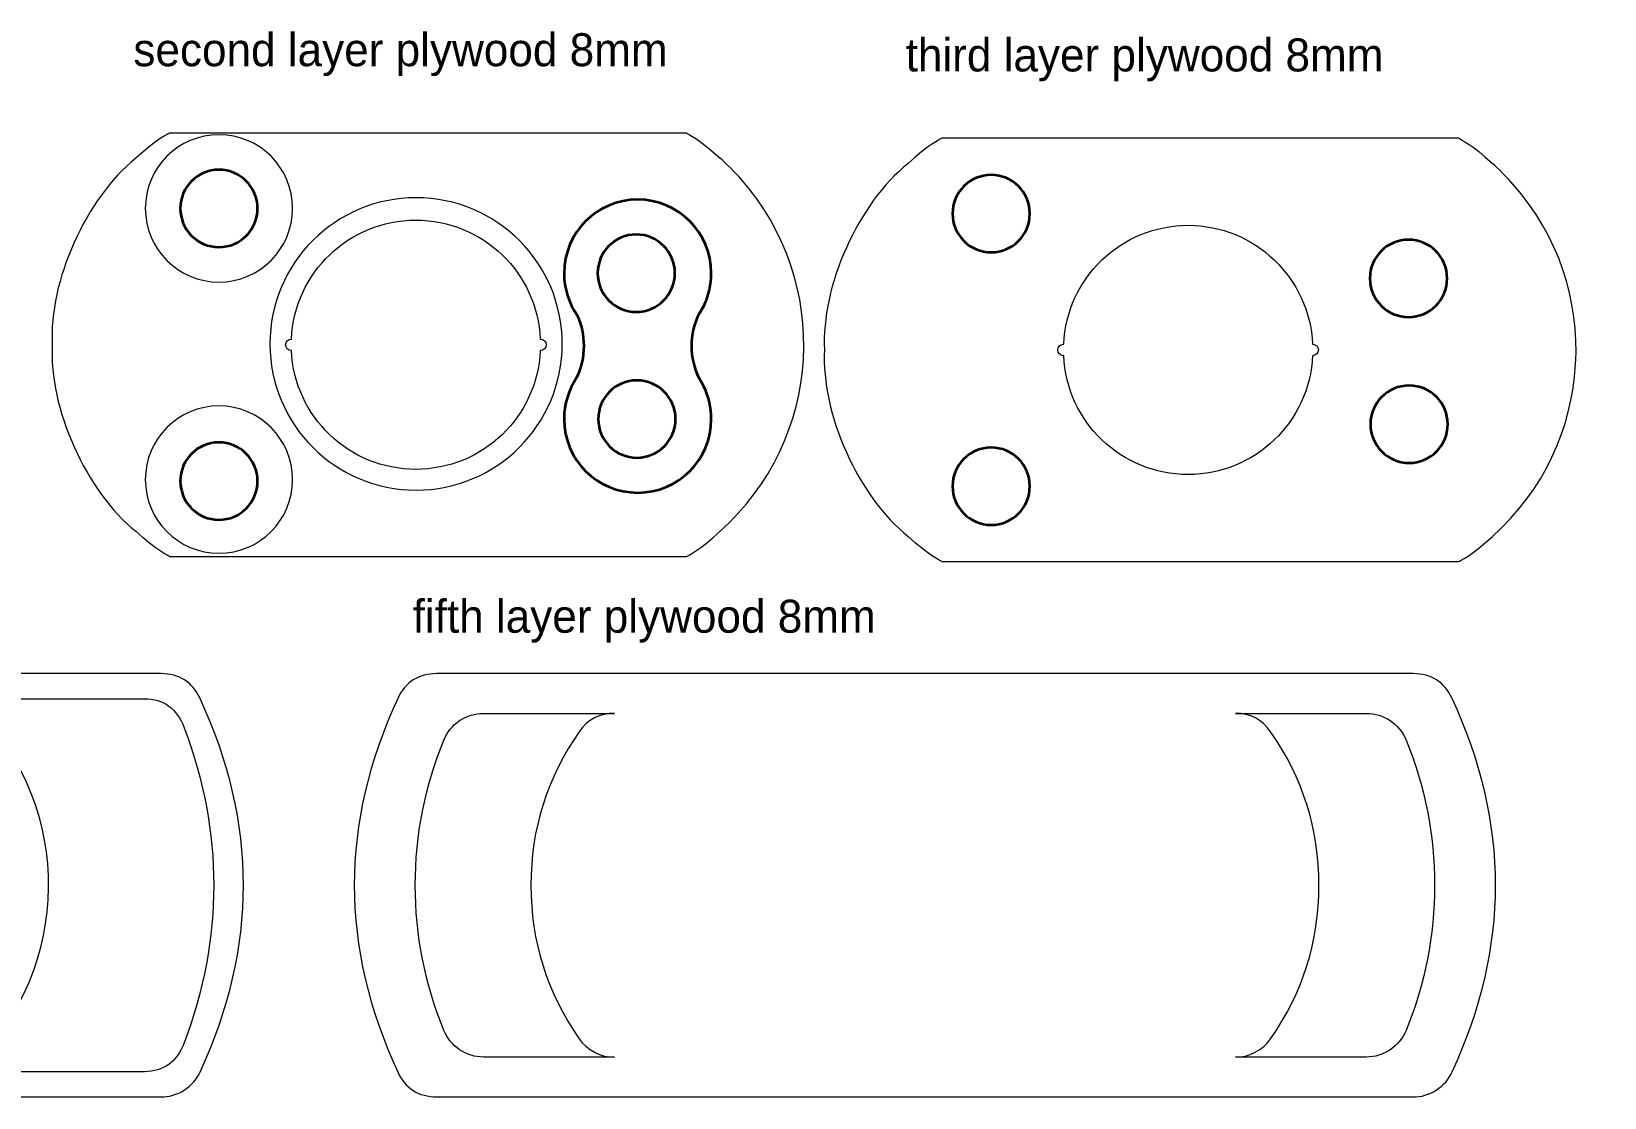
# Model space of a CAD drawing. Header units: inches. Extents: x -377 to 507, y -117 to 625.
# Drawn here: x -42 to 507, y 253 to 625 of the extents above; entities that cross this region are included whole.
import ezdxf

# ---------------------------------------------------------------- set-up
doc = ezdxf.new("R2010")
doc.units = ezdxf.units.IN
doc.header["$MEASUREMENT"] = 0
doc.layers.add('CUT', color=7, linetype='Continuous')
doc.layers.add('ENGRAVE', color=7, linetype='Continuous')

# ---------------------------------------------------------------- blocks, each defined once
blk = doc.blocks.new('block 4')
at = {"layer": 'CUT', "color": 7, "lineweight": 9}
blk.add_lwpolyline([(-76.98, 400.81), (-257.56, 400.81)], dxfattribs=at)
blk = doc.blocks.new('block 3')
at = {"layer": 'CUT'}
blk.add_blockref('block 4', (0, 0), dxfattribs=at)
blk = doc.blocks.new('block 6')
at = {"layer": 'CUT', "color": 7, "lineweight": 9}
blk.add_open_spline([(16.83, 261.74), (37.07, 305.21), (37.07, 348.68), (16.83, 392.14), (16.83, 392.14), (16.83, 392.14), (16.83, 392.14), (16.83, 392.14), (16.83, 392.14), (16.83, 392.14), (16.83, 392.14), (16.83, 392.14), (16.83, 392.14), (14.13, 397.92), (9.6, 400.81), (3.23, 400.81)], degree=3, knots=[0, 0, 0, 0, 1, 1, 1, 2, 2, 2, 3, 3, 3, 4, 4, 4, 5, 5, 5, 5], dxfattribs=at)
blk = doc.blocks.new('block 5')
at = {"layer": 'CUT'}
blk.add_blockref('block 6', (0, 0), dxfattribs=at)
blk = doc.blocks.new('block 8')
at = {"layer": 'CUT', "color": 7, "lineweight": 9}
blk.add_open_spline([(3.23, 253.08), (8.69, 252.84), (14.74, 256.7), (16.83, 261.74)], degree=3, dxfattribs=at)
blk = doc.blocks.new('block 7')
at = {"layer": 'CUT'}
blk.add_blockref('block 8', (0, 0), dxfattribs=at)
blk = doc.blocks.new('block 10')
at = {"layer": 'CUT', "color": 7, "lineweight": 9}
blk.add_lwpolyline([(-65.26, 392.03), (-23.68, 392.03)], dxfattribs=at)
blk = doc.blocks.new('block 9')
at = {"layer": 'CUT'}
blk.add_blockref('block 10', (0, 0), dxfattribs=at)
blk = doc.blocks.new('block 12')
at = {"layer": 'CUT', "color": 7, "lineweight": 9}
blk.add_lwpolyline([(-23.68, 392.03), (-2.61, 392.03)], dxfattribs=at)
blk = doc.blocks.new('block 11')
at = {"layer": 'CUT'}
blk.add_blockref('block 12', (0, 0), dxfattribs=at)
blk = doc.blocks.new('block 14')
at = {"layer": 'CUT', "color": 7, "lineweight": 9}
blk.add_open_spline([(-2.61, 392.03), (4.11, 392.03), (8.73, 388.66), (11.28, 381.92), (11.28, 381.92), (11.28, 381.92), (11.28, 381.92), (11.28, 381.92), (11.28, 381.92), (11.28, 381.92), (11.28, 381.92), (11.28, 381.92), (11.28, 381.92), (25.09, 345.27), (25.09, 308.62), (11.28, 271.97), (11.28, 271.97), (11.28, 271.97), (11.28, 271.97), (11.28, 271.97), (11.28, 271.97), (11.28, 271.97), (11.28, 271.97), (11.28, 271.97), (11.28, 271.97), (8.73, 265.23), (4.11, 261.86), (-2.61, 261.86)], degree=3, knots=[0, 0, 0, 0, 1, 1, 1, 2, 2, 2, 3, 3, 3, 4, 4, 4, 5, 5, 5, 6, 6, 6, 7, 7, 7, 8, 8, 8, 9, 9, 9, 9], dxfattribs=at)
blk = doc.blocks.new('block 13')
at = {"layer": 'CUT'}
blk.add_blockref('block 14', (0, 0), dxfattribs=at)
blk = doc.blocks.new('block 16')
at = {"layer": 'CUT', "color": 7, "lineweight": 9}
blk.add_lwpolyline([(-2.61, 261.86), (-23.68, 261.86)], dxfattribs=at)
blk = doc.blocks.new('block 15')
at = {"layer": 'CUT'}
blk.add_blockref('block 16', (0, 0), dxfattribs=at)
blk = doc.blocks.new('block 18')
at = {"layer": 'CUT', "color": 7, "lineweight": 9}
blk.add_lwpolyline([(-23.68, 261.86), (-65.26, 261.86)], dxfattribs=at)
blk = doc.blocks.new('block 17')
at = {"layer": 'CUT'}
blk.add_blockref('block 18', (0, 0), dxfattribs=at)
blk = doc.blocks.new('block 20')
at = {"layer": 'CUT', "color": 7, "lineweight": 9}
blk.add_lwpolyline([(-76.98, 253.08), (3.23, 253.08)], dxfattribs=at)
blk = doc.blocks.new('block 19')
at = {"layer": 'CUT'}
blk.add_blockref('block 20', (0, 0), dxfattribs=at)
blk = doc.blocks.new('block 22')
at = {"layer": 'CUT', "color": 7, "lineweight": 9}
blk.add_lwpolyline([(3.23, 400.81), (-76.98, 400.81)], dxfattribs=at)
blk = doc.blocks.new('block 21')
at = {"layer": 'CUT'}
blk.add_blockref('block 22', (0, 0), dxfattribs=at)
blk = doc.blocks.new('block 24')
at = {"layer": 'CUT', "color": 7, "lineweight": 9}
blk.add_lwpolyline([(-257.56, 400.81), (-337.77, 400.81)], dxfattribs=at)
blk = doc.blocks.new('block 23')
at = {"layer": 'CUT'}
blk.add_blockref('block 24', (0, 0), dxfattribs=at)
blk = doc.blocks.new('block 26')
at = {"layer": 'CUT', "color": 7, "lineweight": 9}
blk.add_open_spline([(-337.77, 400.81), (-344.14, 400.81), (-348.68, 397.92), (-351.37, 392.14), (-351.37, 392.14), (-351.37, 392.14), (-351.37, 392.14), (-351.37, 392.14), (-351.37, 392.14), (-351.37, 392.14), (-351.37, 392.14), (-351.37, 392.14), (-351.37, 392.14), (-371.61, 348.68), (-371.61, 305.21), (-351.37, 261.74), (-351.37, 261.74), (-351.37, 261.74), (-351.37, 261.74), (-351.37, 261.74), (-351.37, 261.74), (-351.37, 261.74), (-351.37, 261.74), (-351.37, 261.74), (-351.37, 261.74), (-348.68, 255.97), (-344.14, 253.08), (-337.77, 253.08)], degree=3, knots=[0, 0, 0, 0, 1, 1, 1, 2, 2, 2, 3, 3, 3, 4, 4, 4, 5, 5, 5, 6, 6, 6, 7, 7, 7, 8, 8, 8, 9, 9, 9, 9], dxfattribs=at)
blk = doc.blocks.new('block 25')
at = {"layer": 'CUT'}
blk.add_blockref('block 26', (0, 0), dxfattribs=at)
blk = doc.blocks.new('block 28')
at = {"layer": 'CUT', "color": 7, "lineweight": 9}
blk.add_lwpolyline([(-337.77, 253.08), (-257.56, 253.08)], dxfattribs=at)
blk = doc.blocks.new('block 27')
at = {"layer": 'CUT'}
blk.add_blockref('block 28', (0, 0), dxfattribs=at)
blk = doc.blocks.new('block 30')
at = {"layer": 'CUT', "color": 7, "lineweight": 9}
blk.add_lwpolyline([(-310.86, 392.03), (-269.29, 392.03)], dxfattribs=at)
blk = doc.blocks.new('block 29')
at = {"layer": 'CUT'}
blk.add_blockref('block 30', (0, 0), dxfattribs=at)
blk = doc.blocks.new('block 32')
at = {"layer": 'CUT', "color": 7, "lineweight": 9}
blk.add_lwpolyline([(-269.29, 261.86), (-310.86, 261.86)], dxfattribs=at)
blk = doc.blocks.new('block 31')
at = {"layer": 'CUT'}
blk.add_blockref('block 32', (0, 0), dxfattribs=at)
blk = doc.blocks.new('block 34')
at = {"layer": 'CUT', "color": 7, "lineweight": 9}
blk.add_open_spline([(-345.82, 381.92), (-343.27, 388.66), (-338.65, 392.03), (-331.93, 392.03)], degree=3, dxfattribs=at)
blk = doc.blocks.new('block 33')
at = {"layer": 'CUT'}
blk.add_blockref('block 34', (0, 0), dxfattribs=at)
blk = doc.blocks.new('block 36')
at = {"layer": 'CUT', "color": 7, "lineweight": 9}
blk.add_open_spline([(-331.93, 261.86), (-338.65, 261.86), (-343.27, 265.23), (-345.82, 271.97), (-345.82, 271.97), (-345.82, 271.97), (-345.82, 271.97), (-345.82, 271.97), (-345.82, 271.97), (-345.82, 271.97), (-345.82, 271.97), (-345.82, 271.97), (-345.82, 271.97), (-359.63, 308.62), (-359.63, 345.27), (-345.82, 381.92)], degree=3, knots=[0, 0, 0, 0, 1, 1, 1, 2, 2, 2, 3, 3, 3, 4, 4, 4, 5, 5, 5, 5], dxfattribs=at)
blk = doc.blocks.new('block 35')
at = {"layer": 'CUT'}
blk.add_blockref('block 36', (0, 0), dxfattribs=at)
blk = doc.blocks.new('block 38')
at = {"layer": 'CUT', "color": 7, "lineweight": 9}
blk.add_lwpolyline([(-331.93, 392.03), (-310.86, 392.03)], dxfattribs=at)
blk = doc.blocks.new('block 37')
at = {"layer": 'CUT'}
blk.add_blockref('block 38', (0, 0), dxfattribs=at)
blk = doc.blocks.new('block 40')
at = {"layer": 'CUT', "color": 7, "lineweight": 9}
blk.add_lwpolyline([(-310.86, 261.86), (-331.93, 261.86)], dxfattribs=at)
blk = doc.blocks.new('block 39')
at = {"layer": 'CUT'}
blk.add_blockref('block 40', (0, 0), dxfattribs=at)
blk = doc.blocks.new('block 42')
at = {"layer": 'CUT', "color": 7, "lineweight": 9}
blk.add_lwpolyline([(-257.56, 253.08), (-76.98, 253.08)], dxfattribs=at)
blk = doc.blocks.new('block 41')
at = {"layer": 'CUT'}
blk.add_blockref('block 42', (0, 0), dxfattribs=at)
blk = doc.blocks.new('block 44')
at = {"layer": 'CUT', "color": 7, "lineweight": 9}
blk.add_open_spline([(-269.29, 392.03), (-286.59, 378.35), (-299.78, 348.96), (-298.5, 326.94)], degree=3, dxfattribs=at)
blk = doc.blocks.new('block 43')
at = {"layer": 'CUT'}
blk.add_blockref('block 44', (0, 0), dxfattribs=at)
blk = doc.blocks.new('block 46')
at = {"layer": 'CUT', "color": 7, "lineweight": 9}
blk.add_open_spline([(-298.5, 326.94), (-299.78, 304.92), (-286.59, 275.53), (-269.29, 261.86)], degree=3, dxfattribs=at)
blk = doc.blocks.new('block 45')
at = {"layer": 'CUT'}
blk.add_blockref('block 46', (0, 0), dxfattribs=at)
blk = doc.blocks.new('block 48')
at = {"layer": 'CUT', "color": 7, "lineweight": 9}
blk.add_open_spline([(-65.26, 261.86), (-29.31, 293.83), (-26.09, 348.89), (-58.06, 384.83), (-58.06, 384.83), (-58.06, 384.83), (-58.06, 384.83), (-59.75, 386.81), (-63.28, 390.34), (-65.26, 392.03)], degree=3, knots=[0, 0, 0, 0, 1, 1, 1, 2, 2, 2, 3, 3, 3, 3], dxfattribs=at)
blk = doc.blocks.new('block 47')
at = {"layer": 'CUT'}
blk.add_blockref('block 48', (0, 0), dxfattribs=at)
blk = doc.blocks.new('block 2')
at = {"layer": 'CUT'}
for name in ['block 25', 'block 23', 'block 3', 'block 21', 'block 5', 'block 33', 'block 37', 'block 29', 'block 43', 'block 9', 'block 47', 'block 11', 'block 13', 'block 35', 'block 45', 'block 39', 'block 31', 'block 17', 'block 15', 'block 7', 'block 27', 'block 41', 'block 19']:
    blk.add_blockref(name, (0, 0), dxfattribs=at)
blk = doc.blocks.new('block 51')
at = {"layer": 'CUT', "color": 7, "lineweight": 9}
blk.add_open_spline([(454.09, 261.75), (474.34, 305.21), (474.34, 348.68), (454.09, 392.15), (454.09, 392.15), (454.09, 392.15), (454.09, 392.15), (454.09, 392.15), (454.09, 392.15), (454.09, 392.15), (454.09, 392.15), (454.09, 392.15), (454.09, 392.15), (451.4, 397.92), (446.87, 400.81), (440.5, 400.81)], degree=3, knots=[0, 0, 0, 0, 1, 1, 1, 2, 2, 2, 3, 3, 3, 4, 4, 4, 5, 5, 5, 5], dxfattribs=at)
blk = doc.blocks.new('block 50')
at = {"layer": 'CUT'}
blk.add_blockref('block 51', (0, 0), dxfattribs=at)
blk = doc.blocks.new('block 53')
at = {"layer": 'CUT', "color": 7, "lineweight": 9}
blk.add_lwpolyline([(440.5, 400.81), (99.5, 400.81)], dxfattribs=at)
blk = doc.blocks.new('block 52')
at = {"layer": 'CUT'}
blk.add_blockref('block 53', (0, 0), dxfattribs=at)
blk = doc.blocks.new('block 55')
at = {"layer": 'CUT', "color": 7, "lineweight": 9}
blk.add_open_spline([(99.5, 400.81), (93.12, 400.81), (88.59, 397.92), (85.9, 392.15), (85.9, 392.15), (85.9, 392.15), (85.9, 392.15), (85.9, 392.15), (85.9, 392.15), (85.9, 392.15), (85.9, 392.15), (85.9, 392.15), (85.9, 392.15), (65.65, 348.68), (65.65, 305.21), (85.9, 261.75), (85.9, 261.75), (85.9, 261.75), (85.9, 261.75), (85.9, 261.75), (85.9, 261.75), (85.9, 261.75), (85.9, 261.75), (85.9, 261.75), (85.9, 261.75), (88.59, 255.97), (93.12, 253.08), (99.5, 253.08)], degree=3, knots=[0, 0, 0, 0, 1, 1, 1, 2, 2, 2, 3, 3, 3, 4, 4, 4, 5, 5, 5, 6, 6, 6, 7, 7, 7, 8, 8, 8, 9, 9, 9, 9], dxfattribs=at)
blk = doc.blocks.new('block 54')
at = {"layer": 'CUT'}
blk.add_blockref('block 55', (0, 0), dxfattribs=at)
blk = doc.blocks.new('block 57')
at = {"layer": 'CUT', "color": 7, "lineweight": 9}
blk.add_lwpolyline([(99.5, 253.08), (440.5, 253.08)], dxfattribs=at)
blk = doc.blocks.new('block 56')
at = {"layer": 'CUT'}
blk.add_blockref('block 57', (0, 0), dxfattribs=at)
blk = doc.blocks.new('block 59')
at = {"layer": 'CUT', "color": 7, "lineweight": 9}
blk.add_open_spline([(440.5, 253.08), (445.95, 252.84), (452.01, 256.7), (454.09, 261.75)], degree=3, dxfattribs=at)
blk = doc.blocks.new('block 58')
at = {"layer": 'CUT'}
blk.add_blockref('block 59', (0, 0), dxfattribs=at)
blk = doc.blocks.new('block 61')
at = {"layer": 'CUT', "color": 7, "lineweight": 9}
blk.add_lwpolyline([(115.87, 386.94), (161.58, 386.94)], dxfattribs=at)
blk = doc.blocks.new('block 60')
at = {"layer": 'CUT'}
blk.add_blockref('block 61', (0, 0), dxfattribs=at)
blk = doc.blocks.new('block 63')
at = {"layer": 'CUT', "color": 7, "lineweight": 9}
blk.add_lwpolyline([(161.58, 266.96), (115.87, 266.96)], dxfattribs=at)
blk = doc.blocks.new('block 62')
at = {"layer": 'CUT'}
blk.add_blockref('block 63', (0, 0), dxfattribs=at)
blk = doc.blocks.new('block 65')
at = {"layer": 'CUT', "color": 7, "lineweight": 9}
blk.add_lwpolyline([(424.13, 266.96), (378.42, 266.96)], dxfattribs=at)
blk = doc.blocks.new('block 64')
at = {"layer": 'CUT'}
blk.add_blockref('block 65', (0, 0), dxfattribs=at)
blk = doc.blocks.new('block 67')
at = {"layer": 'CUT', "color": 7, "lineweight": 9}
blk.add_lwpolyline([(378.42, 386.94), (424.13, 386.94)], dxfattribs=at)
blk = doc.blocks.new('block 66')
at = {"layer": 'CUT'}
blk.add_blockref('block 67', (0, 0), dxfattribs=at)
blk = doc.blocks.new('block 69')
at = {"layer": 'CUT', "color": 7, "lineweight": 9}
blk.add_open_spline([(161.58, 386.94), (156.37, 386.94), (152.27, 384.81), (149.29, 380.54), (149.29, 380.54), (149.29, 380.54), (149.29, 380.54), (149.29, 380.54), (149.29, 380.54), (149.29, 380.54), (149.29, 380.54), (149.29, 380.54), (149.29, 380.54), (138.03, 364.45), (132.4, 346.59), (132.4, 326.95), (132.4, 326.95), (132.4, 326.95), (132.4, 326.95), (132.4, 326.95), (132.4, 326.95), (132.4, 326.95), (132.4, 326.95), (132.4, 326.95), (132.4, 326.95), (132.4, 307.31), (138.03, 289.44), (149.29, 273.35)], degree=3, knots=[0, 0, 0, 0, 1, 1, 1, 2, 2, 2, 3, 3, 3, 4, 4, 4, 5, 5, 5, 6, 6, 6, 7, 7, 7, 8, 8, 8, 9, 9, 9, 9], dxfattribs=at)
blk = doc.blocks.new('block 68')
at = {"layer": 'CUT'}
blk.add_blockref('block 69', (0, 0), dxfattribs=at)
blk = doc.blocks.new('block 71')
at = {"layer": 'CUT', "color": 7, "lineweight": 9}
blk.add_open_spline([(115.87, 266.96), (112.82, 266.96), (110.04, 267.8), (107.51, 269.5), (107.51, 269.5), (107.51, 269.5), (107.51, 269.5), (107.51, 269.5), (107.51, 269.5), (107.51, 269.5), (107.51, 269.5), (107.51, 269.5), (107.51, 269.5), (104.98, 271.2), (103.14, 273.46), (101.99, 276.28), (101.99, 276.28), (101.99, 276.28), (101.99, 276.28), (101.99, 276.28), (101.99, 276.28), (101.99, 276.28), (101.99, 276.28), (101.99, 276.28), (101.99, 276.28), (95.35, 292.51), (92.02, 309.4), (92.02, 326.95), (92.02, 326.95), (92.02, 326.95), (92.02, 326.95), (92.02, 326.95), (92.02, 326.95), (92.02, 326.95), (92.02, 326.95), (92.02, 326.95), (92.02, 326.95), (92.02, 344.49), (95.35, 361.38), (101.99, 377.62), (101.99, 377.62), (101.99, 377.62), (101.99, 377.62), (101.99, 377.62), (101.99, 377.62), (101.99, 377.62), (101.99, 377.62), (101.99, 377.62), (101.99, 377.62), (103.14, 380.44), (104.98, 382.7), (107.51, 384.4), (107.51, 384.4), (107.51, 384.4), (107.51, 384.4), (107.51, 384.4), (107.51, 384.4), (107.51, 384.4), (107.51, 384.4), (107.51, 384.4), (107.51, 384.4), (110.04, 386.09), (112.82, 386.94), (115.87, 386.94)], degree=3, knots=[0, 0, 0, 0, 1, 1, 1, 2, 2, 2, 3, 3, 3, 4, 4, 4, 5, 5, 5, 6, 6, 6, 7, 7, 7, 8, 8, 8, 9, 9, 9, 10, 10, 10, 11, 11, 11, 12, 12, 12, 13, 13, 13, 14, 14, 14, 15, 15, 15, 16, 16, 16, 17, 17, 17, 18, 18, 18, 19, 19, 19, 20, 20, 20, 21, 21, 21, 21], dxfattribs=at)
blk = doc.blocks.new('block 70')
at = {"layer": 'CUT'}
blk.add_blockref('block 71', (0, 0), dxfattribs=at)
blk = doc.blocks.new('block 73')
at = {"layer": 'CUT', "color": 7, "lineweight": 9}
blk.add_open_spline([(149.29, 273.35), (151.63, 269.58), (157.14, 266.71), (161.58, 266.96)], degree=3, dxfattribs=at)
blk = doc.blocks.new('block 72')
at = {"layer": 'CUT'}
blk.add_blockref('block 73', (0, 0), dxfattribs=at)
blk = doc.blocks.new('block 75')
at = {"layer": 'CUT', "color": 7, "lineweight": 9}
blk.add_open_spline([(378.42, 266.96), (382.85, 266.71), (388.36, 269.58), (390.71, 273.35)], degree=3, dxfattribs=at)
blk = doc.blocks.new('block 74')
at = {"layer": 'CUT'}
blk.add_blockref('block 75', (0, 0), dxfattribs=at)
blk = doc.blocks.new('block 77')
at = {"layer": 'CUT', "color": 7, "lineweight": 9}
blk.add_open_spline([(424.13, 386.94), (427.17, 386.94), (429.96, 386.09), (432.49, 384.4), (432.49, 384.4), (432.49, 384.4), (432.49, 384.4), (432.49, 384.4), (432.49, 384.4), (432.49, 384.4), (432.49, 384.4), (432.49, 384.4), (432.49, 384.4), (435.01, 382.7), (436.85, 380.44), (438.01, 377.62), (438.01, 377.62), (438.01, 377.62), (438.01, 377.62), (438.01, 377.62), (438.01, 377.62), (438.01, 377.62), (438.01, 377.62), (438.01, 377.62), (438.01, 377.62), (444.65, 361.38), (447.97, 344.49), (447.97, 326.95), (447.97, 326.95), (447.97, 326.95), (447.97, 326.95), (447.97, 326.95), (447.97, 326.95), (447.97, 326.95), (447.97, 326.95), (447.97, 326.95), (447.97, 326.95), (447.97, 309.4), (444.65, 292.51), (438.01, 276.28), (438.01, 276.28), (438.01, 276.28), (438.01, 276.28), (438.01, 276.28), (438.01, 276.28), (438.01, 276.28), (438.01, 276.28), (438.01, 276.28), (438.01, 276.28), (436.85, 273.46), (435.01, 271.2), (432.49, 269.5), (432.49, 269.5), (432.49, 269.5), (432.49, 269.5), (432.49, 269.5), (432.49, 269.5), (432.49, 269.5), (432.49, 269.5), (432.49, 269.5), (432.49, 269.5), (429.96, 267.8), (427.17, 266.96), (424.13, 266.96)], degree=3, knots=[0, 0, 0, 0, 1, 1, 1, 2, 2, 2, 3, 3, 3, 4, 4, 4, 5, 5, 5, 6, 6, 6, 7, 7, 7, 8, 8, 8, 9, 9, 9, 10, 10, 10, 11, 11, 11, 12, 12, 12, 13, 13, 13, 14, 14, 14, 15, 15, 15, 16, 16, 16, 17, 17, 17, 18, 18, 18, 19, 19, 19, 20, 20, 20, 21, 21, 21, 21], dxfattribs=at)
blk = doc.blocks.new('block 76')
at = {"layer": 'CUT'}
blk.add_blockref('block 77', (0, 0), dxfattribs=at)
blk = doc.blocks.new('block 79')
at = {"layer": 'CUT', "color": 7, "lineweight": 9}
blk.add_open_spline([(390.71, 273.35), (401.97, 289.44), (407.6, 307.31), (407.6, 326.95), (407.6, 326.95), (407.6, 326.95), (407.6, 326.95), (407.6, 326.95), (407.6, 326.95), (407.6, 326.95), (407.6, 326.95), (407.6, 326.95), (407.6, 326.95), (407.6, 346.59), (401.97, 364.45), (390.71, 380.54), (390.71, 380.54), (390.71, 380.54), (390.71, 380.54), (390.71, 380.54), (390.71, 380.54), (390.71, 380.54), (390.71, 380.54), (390.71, 380.54), (390.71, 380.54), (387.72, 384.81), (383.62, 386.94), (378.42, 386.94)], degree=3, knots=[0, 0, 0, 0, 1, 1, 1, 2, 2, 2, 3, 3, 3, 4, 4, 4, 5, 5, 5, 6, 6, 6, 7, 7, 7, 8, 8, 8, 9, 9, 9, 9], dxfattribs=at)
blk = doc.blocks.new('block 78')
at = {"layer": 'CUT'}
blk.add_blockref('block 79', (0, 0), dxfattribs=at)
blk = doc.blocks.new('block 49')
at = {"layer": 'CUT'}
for name in ['block 54', 'block 52', 'block 50', 'block 70', 'block 60', 'block 68', 'block 66', 'block 78', 'block 76', 'block 72', 'block 74', 'block 62', 'block 64', 'block 58', 'block 56']:
    blk.add_blockref(name, (0, 0), dxfattribs=at)
blk = doc.blocks.new('block 240')
at = {"layer": 'CUT', "color": 7, "lineweight": 9}
blk.add_open_spline([(186.75, 589.48), (186.75, 589.48), (6.17, 589.48), (6.17, 589.48), (6.17, 589.48), (1.39, 587.25), (-5.56, 580.7)], degree=3, knots=[0, 0, 0, 0, 1, 1, 1, 2, 2, 2, 2], dxfattribs=at)
blk = doc.blocks.new('block 239')
at = {"layer": 'CUT'}
blk.add_blockref('block 240', (0, 0), dxfattribs=at)
blk = doc.blocks.new('block 242')
at = {"layer": 'CUT', "color": 7, "lineweight": 9}
blk.add_lwpolyline([(6.17, 441.74), (186.75, 441.74)], dxfattribs=at)
blk = doc.blocks.new('block 241')
at = {"layer": 'CUT'}
blk.add_blockref('block 242', (0, 0), dxfattribs=at)
blk = doc.blocks.new('block 244')
at = {"layer": 'CUT', "color": 7, "lineweight": 9}
blk.add_open_spline([(-5.56, 580.7), (-22.86, 567.02), (-36.05, 537.63), (-34.77, 515.61)], degree=3, dxfattribs=at)
blk = doc.blocks.new('block 243')
at = {"layer": 'CUT'}
blk.add_blockref('block 244', (0, 0), dxfattribs=at)
blk = doc.blocks.new('block 246')
at = {"layer": 'CUT', "color": 7, "lineweight": 9}
blk.add_open_spline([(-34.77, 515.61), (-36.05, 493.59), (-22.86, 464.2), (-5.56, 450.52)], degree=3, dxfattribs=at)
blk = doc.blocks.new('block 245')
at = {"layer": 'CUT'}
blk.add_blockref('block 246', (0, 0), dxfattribs=at)
blk = doc.blocks.new('block 248')
at = {"layer": 'CUT', "color": 7, "lineweight": 9}
blk.add_open_spline([(198.47, 450.52), (234.42, 482.49), (237.64, 537.55), (205.67, 573.5), (205.67, 573.5), (205.67, 573.5), (205.67, 573.5), (203.98, 575.47), (200.45, 579), (198.47, 580.7)], degree=3, knots=[0, 0, 0, 0, 1, 1, 1, 2, 2, 2, 3, 3, 3, 3], dxfattribs=at)
blk = doc.blocks.new('block 247')
at = {"layer": 'CUT'}
blk.add_blockref('block 248', (0, 0), dxfattribs=at)
blk = doc.blocks.new('block 238')
at = {"layer": 'CUT'}
for name in ['block 239', 'block 243', 'block 247', 'block 245', 'block 241']:
    blk.add_blockref(name, (0, 0), dxfattribs=at)
blk = doc.blocks.new('block 251')
at = {"layer": 'CUT', "color": 7, "lineweight": 9}
blk.add_open_spline([(456.44, 587.66), (456.44, 587.66), (275.86, 587.66), (275.86, 587.66), (275.86, 587.66), (271.08, 585.43), (264.14, 578.88)], degree=3, knots=[0, 0, 0, 0, 1, 1, 1, 2, 2, 2, 2], dxfattribs=at)
blk = doc.blocks.new('block 250')
at = {"layer": 'CUT'}
blk.add_blockref('block 251', (0, 0), dxfattribs=at)
blk = doc.blocks.new('block 253')
at = {"layer": 'CUT', "color": 7, "lineweight": 9}
blk.add_lwpolyline([(275.86, 439.93), (456.44, 439.93)], dxfattribs=at)
blk = doc.blocks.new('block 252')
at = {"layer": 'CUT'}
blk.add_blockref('block 253', (0, 0), dxfattribs=at)
blk = doc.blocks.new('block 255')
at = {"layer": 'CUT', "color": 7, "lineweight": 9}
blk.add_open_spline([(264.14, 578.88), (246.83, 565.2), (233.64, 535.81), (234.92, 513.79)], degree=3, dxfattribs=at)
blk = doc.blocks.new('block 254')
at = {"layer": 'CUT'}
blk.add_blockref('block 255', (0, 0), dxfattribs=at)
blk = doc.blocks.new('block 257')
at = {"layer": 'CUT', "color": 7, "lineweight": 9}
blk.add_open_spline([(234.92, 513.79), (233.64, 491.77), (246.83, 462.38), (264.14, 448.71)], degree=3, dxfattribs=at)
blk = doc.blocks.new('block 256')
at = {"layer": 'CUT'}
blk.add_blockref('block 257', (0, 0), dxfattribs=at)
blk = doc.blocks.new('block 259')
at = {"layer": 'CUT', "color": 7, "lineweight": 9}
blk.add_open_spline([(468.17, 448.71), (504.11, 480.68), (507.34, 535.74), (475.36, 571.68), (475.36, 571.68), (475.36, 571.68), (475.36, 571.68), (473.67, 573.66), (470.14, 577.19), (468.17, 578.88)], degree=3, knots=[0, 0, 0, 0, 1, 1, 1, 2, 2, 2, 3, 3, 3, 3], dxfattribs=at)
blk = doc.blocks.new('block 258')
at = {"layer": 'CUT'}
blk.add_blockref('block 259', (0, 0), dxfattribs=at)
blk = doc.blocks.new('block 249')
at = {"layer": 'CUT'}
for name in ['block 250', 'block 254', 'block 258', 'block 256', 'block 252']:
    blk.add_blockref(name, (0, 0), dxfattribs=at)
blk = doc.blocks.new('block 266')
at = {"layer": 'ENGRAVE', "color": 7, "lineweight": 35}
for points, knots in [([(193.02, 529.74), (194.54, 533.03), (195.4, 536.69), (195.4, 540.55), (195.4, 554.75), (183.88, 566.27), (169.68, 566.27), (155.48, 566.27), (143.97, 554.75), (143.97, 540.55), (143.97, 535.13), (145.65, 530.11), (148.51, 525.97), (148.51, 525.97), (148.51, 525.97), (148.51, 525.97), (150.03, 522.68), (150.83, 519.03), (150.83, 515.17), (150.83, 511.2), (149.96, 507.4), (148.35, 504.04), (148.35, 504.04), (148.35, 504.04), (148.35, 504.04), (145.59, 499.94), (143.97, 495), (143.97, 489.68), (143.97, 475.48), (155.48, 463.97), (169.68, 463.97), (183.88, 463.97), (195.4, 475.48), (195.4, 489.68), (195.4, 493.65), (194.5, 497.4), (192.89, 500.76)], [0, 0, 0, 0, 1, 1, 1, 2, 2, 2, 3, 3, 3, 4, 4, 4, 5, 5, 5, 6, 6, 6, 7, 7, 7, 8, 8, 8, 9, 9, 9, 10, 10, 10, 11, 11, 11, 12, 12, 12, 12]), ([(193.02, 529.74), (193.02, 529.74), (190.86, 525.97), (190.86, 525.97), (191.68, 527.16), (192.4, 528.42), (193.02, 529.74)], [0, 0, 0, 0, 1, 1, 1, 2, 2, 2, 2]), ([(190.86, 525.97), (189.34, 522.69), (188.48, 519.03), (188.48, 515.17), (188.48, 511.2), (189.38, 507.44), (190.99, 504.09)], [0, 0, 0, 0, 1, 1, 1, 2, 2, 2, 2]), ([(190.99, 504.09), (190.99, 504.09), (192.89, 500.76), (192.89, 500.76), (192.34, 501.92), (191.7, 503.03), (190.99, 504.09)], [0, 0, 0, 0, 1, 1, 1, 2, 2, 2, 2])]:
    blk.add_open_spline(points, degree=3, knots=knots, dxfattribs=at)

msp = doc.modelspace()

# ---------------------------------------------------------------- linework, layer by layer
at = {"layer": 'CUT', "color": 7, "lineweight": 9}
for points in [[(186.75, 589.48), (186.75, 589.48), (191.53, 587.25), (198.48, 580.7)], [(456.45, 587.66), (456.45, 587.66), (461.22, 585.43), (468.17, 578.88)], [(6.17, 441.74), (6.17, 441.74), (1.39, 443.97), (-5.56, 450.52)], [(186.75, 441.74), (186.75, 441.74), (191.53, 443.97), (198.48, 450.52)], [(275.86, 439.93), (275.86, 439.93), (271.08, 442.16), (264.14, 448.71)], [(456.45, 439.93), (456.45, 439.93), (461.22, 442.16), (468.17, 448.71)]]:
    msp.add_open_spline(points, degree=3, dxfattribs=at)
at = {"layer": 'CUT', "color": 7, "lineweight": 35}
for points in [[(36.94, 563.2), (36.94, 555.74), (30.9, 549.7), (23.44, 549.7), (15.99, 549.7), (9.94, 555.74), (9.94, 563.2), (9.94, 570.65), (15.99, 576.7), (23.44, 576.7), (30.9, 576.7), (36.94, 570.65), (36.94, 563.2)], [(306.63, 561.38), (306.63, 553.92), (300.59, 547.88), (293.13, 547.88), (285.68, 547.88), (279.63, 553.92), (279.63, 561.38), (279.63, 568.84), (285.68, 574.88), (293.13, 574.88), (300.59, 574.88), (306.63, 568.84), (306.63, 561.38)], [(182.69, 540.58), (182.69, 533.13), (176.64, 527.08), (169.19, 527.08), (161.73, 527.08), (155.69, 533.13), (155.69, 540.58), (155.69, 548.04), (161.73, 554.08), (169.19, 554.08), (176.64, 554.08), (182.69, 548.04), (182.69, 540.58)], [(452.38, 538.77), (452.38, 531.31), (446.33, 525.27), (438.88, 525.27), (431.42, 525.27), (425.38, 531.31), (425.38, 538.77), (425.38, 546.22), (431.42, 552.27), (438.88, 552.27), (446.33, 552.27), (452.38, 546.22), (452.38, 538.77)], [(182.9, 489.68), (182.9, 482.22), (176.85, 476.18), (169.4, 476.18), (161.94, 476.18), (155.9, 482.22), (155.9, 489.68), (155.9, 497.14), (161.94, 503.18), (169.4, 503.18), (176.85, 503.18), (182.9, 497.14), (182.9, 489.68)], [(452.59, 487.86), (452.59, 480.41), (446.55, 474.36), (439.09, 474.36), (431.63, 474.36), (425.59, 480.41), (425.59, 487.86), (425.59, 495.32), (431.63, 501.36), (439.09, 501.36), (446.55, 501.36), (452.59, 495.32), (452.59, 487.86)], [(36.94, 468.02), (36.94, 460.57), (30.9, 454.52), (23.44, 454.52), (15.99, 454.52), (9.94, 460.57), (9.94, 468.02), (9.94, 475.48), (15.99, 481.52), (23.44, 481.52), (30.9, 481.52), (36.94, 475.48), (36.94, 468.02)], [(306.63, 466.21), (306.63, 458.75), (300.59, 452.71), (293.13, 452.71), (285.68, 452.71), (279.63, 458.75), (279.63, 466.21), (279.63, 473.66), (285.68, 479.71), (293.13, 479.71), (300.59, 479.71), (306.63, 473.66), (306.63, 466.21)]]:
    msp.add_open_spline(points, degree=3, knots=[0, 0, 0, 0, 1, 1, 1, 2, 2, 2, 3, 3, 3, 4, 4, 4, 4], dxfattribs=at)
at = {"layer": 'CUT', "color": 7, "lineweight": 9}
for points in [[(135.71, 517.61), (135.7, 517.61), (135.68, 517.61), (135.67, 517.61), (134.62, 540.7), (115.57, 559.11), (92.21, 559.11), (68.86, 559.11), (49.8, 540.7), (48.76, 517.61), (48.74, 517.61), (48.73, 517.61), (48.71, 517.61), (47.61, 517.61), (46.71, 516.71), (46.71, 515.61), (46.71, 514.51), (47.61, 513.61), (48.71, 513.61), (48.73, 513.61), (48.74, 513.61), (48.76, 513.61), (49.8, 490.51), (68.86, 472.11), (92.21, 472.11), (115.57, 472.11), (134.62, 490.51), (135.67, 513.61), (135.68, 513.61), (135.7, 513.61), (135.71, 513.61), (136.82, 513.61), (137.71, 514.51), (137.71, 515.61), (137.71, 516.71), (136.82, 517.61), (135.71, 517.61)], [(405.41, 515.79), (405.39, 515.79), (405.37, 515.79), (405.36, 515.79), (404.31, 538.89), (385.26, 557.29), (361.91, 557.29), (338.55, 557.29), (319.5, 538.89), (318.45, 515.79), (318.44, 515.79), (318.42, 515.79), (318.41, 515.79), (317.3, 515.79), (316.41, 514.9), (316.41, 513.79), (316.41, 512.69), (317.3, 511.79), (318.41, 511.79), (318.42, 511.79), (318.44, 511.8), (318.45, 511.8), (319.5, 488.7), (338.55, 470.29), (361.91, 470.29), (385.26, 470.29), (404.31, 488.7), (405.36, 511.8), (405.37, 511.8), (405.39, 511.79), (405.41, 511.79), (406.51, 511.79), (407.41, 512.69), (407.41, 513.79), (407.41, 514.9), (406.51, 515.79), (405.41, 515.79)]]:
    msp.add_open_spline(points, degree=3, knots=[0, 0, 0, 0, 1, 1, 1, 2, 2, 2, 3, 3, 3, 4, 4, 4, 5, 5, 5, 6, 6, 6, 7, 7, 7, 8, 8, 8, 9, 9, 9, 10, 10, 10, 11, 11, 11, 12, 12, 12, 12], dxfattribs=at)
at = {"layer": 'ENGRAVE', "color": 7, "lineweight": 9}
for points in [[(49.16, 563.2), (49.16, 548.99), (37.64, 537.48), (23.44, 537.48), (9.24, 537.48), (-2.27, 548.99), (-2.27, 563.2), (-2.27, 577.4), (9.24, 588.91), (23.44, 588.91), (37.64, 588.91), (49.16, 577.4), (49.16, 563.2)], [(49.16, 468.54), (49.16, 454.34), (37.64, 442.83), (23.44, 442.83), (9.24, 442.83), (-2.27, 454.34), (-2.27, 468.54), (-2.27, 482.75), (9.24, 494.26), (23.44, 494.26), (37.64, 494.26), (49.16, 482.75), (49.16, 468.54)]]:
    msp.add_open_spline(points, degree=3, knots=[0, 0, 0, 0, 1, 1, 1, 2, 2, 2, 3, 3, 3, 4, 4, 4, 4], dxfattribs=at)
at = {"layer": 'ENGRAVE', "color": 7, "lineweight": 20}
msp.add_open_spline([(143.33, 515.9), (143.33, 487.71), (120.48, 464.86), (92.29, 464.86), (64.11, 464.86), (41.26, 487.71), (41.26, 515.9), (41.26, 544.09), (64.11, 566.93), (92.29, 566.93), (120.48, 566.93), (143.33, 544.09), (143.33, 515.9)], degree=3, knots=[0, 0, 0, 0, 1, 1, 1, 2, 2, 2, 3, 3, 3, 4, 4, 4, 4], dxfattribs=at)

# ---------------------------------------------------------------- block references
at = {"layer": 'CUT'}
for name in ['block 238', 'block 249', 'block 2', 'block 49']:
    msp.add_blockref(name, (0, 0), dxfattribs=at)
at = {"layer": 'ENGRAVE'}
msp.add_blockref('block 266', (0, 0), dxfattribs=at)

# ---------------------------------------------------------------- texts
at = {"layer": 'CUT', "color": 7, "char_height": 11.5147, "attachment_point": 7}
for s, insert in [('\\fMyriad Pro|b0|i0|c0|p34;\\W1;second layer plywood 8mm', (-6.43, 609.36)), ('\\fMyriad Pro|b0|i0|c0|p34;\\W1;third layer plywood 8mm', (263.26, 607.54)), ('\\fMyriad Pro|b0|i0|c0|p34;\\W1;fifth layer plywood 8mm', (91.08, 411.61))]:
    msp.add_mtext(s, dxfattribs=dict(at, insert=insert))

doc.saveas('drawing.dxf')
